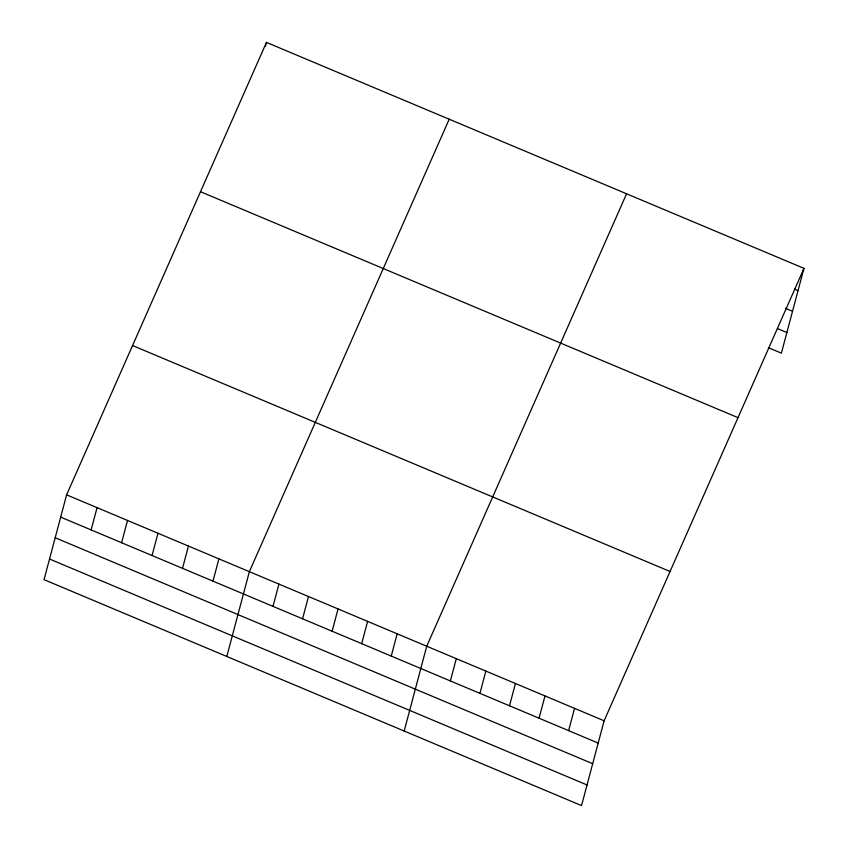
<?xml version="1.0" encoding="UTF-8"?>
<svg xmlns="http://www.w3.org/2000/svg" width="848" height="848" viewBox="0 0 848 848"><rect width="100%" height="100%" fill="white"/><g stroke="black" fill="none" stroke-linecap="round" stroke-linejoin="round"><path stroke-width="1.27" d="M66.61 494.85L44.043 579.65L581.548 805.6L604.115 720.789L803.957 268.35L266.452 42.4L66.61 494.85L604.115 720.789M91.139 529.926L97.064 507.645M121.593 542.731L127.529 520.449M265.466 46.11L266.452 42.4M152.057 555.535L157.982 533.254M182.511 568.34L188.447 546.059M212.975 581.145L218.901 558.864M226.798 656.479L249.365 571.669L449.207 119.218M272.992 606.373L278.928 584.092M302.556 618.796L308.481 596.526M332.119 631.23L338.045 608.949M361.683 643.653L367.608 621.372M391.246 656.087L397.171 633.806M404.178 731.04L426.735 646.229L626.577 193.789M450.373 680.933L456.298 658.663M479.936 693.367L485.862 671.086M509.5 705.79L515.425 683.509M539.063 718.214L544.988 695.943M568.626 730.647L574.552 708.366M803.957 268.35L781.39 353.15L768.383 347.691M794.481 289.136L798.032 290.631M785.449 308.28L792.541 311.258M777.425 328.547L786.88 332.522M200.499 191.712L738.014 417.651M132.553 345.539L670.068 571.488M60.685 517.121L598.19 743.071M55.194 537.759L592.699 763.709M49.534 559.023L587.039 784.962"/></g></svg>
